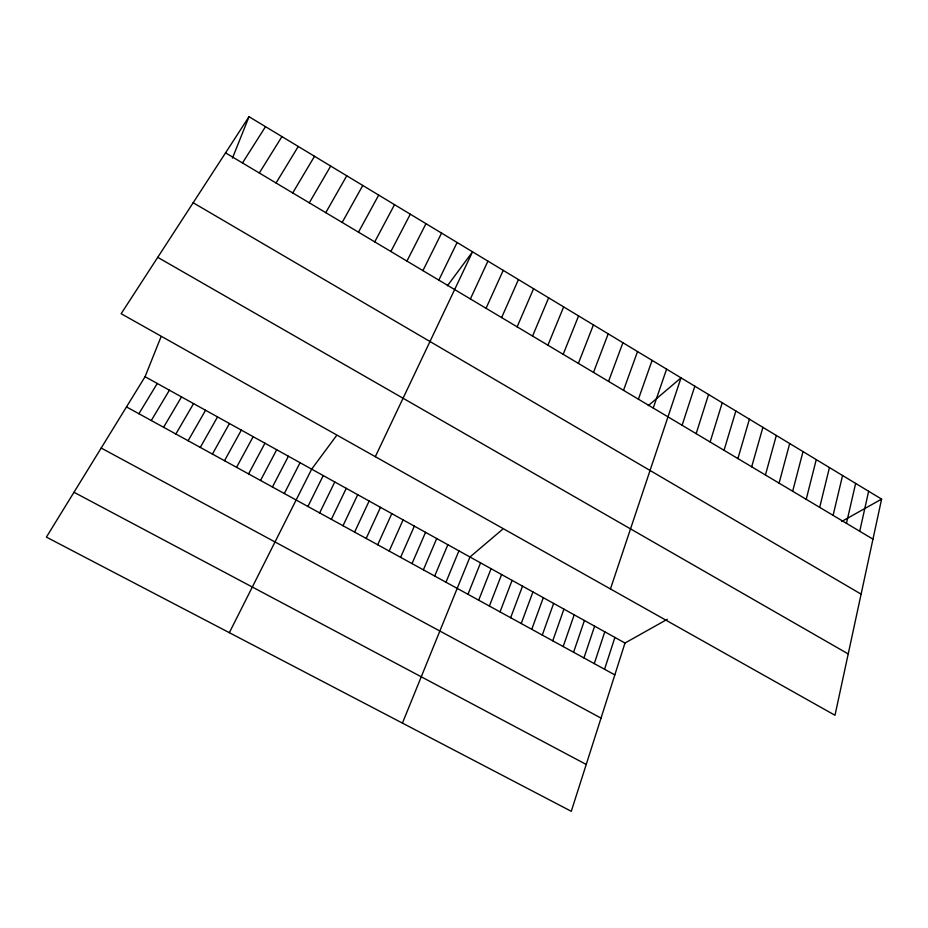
<?xml version="1.0" encoding="UTF-8"?>
<svg xmlns="http://www.w3.org/2000/svg" width="928" height="928" viewBox="0 0 928 928"><rect width="100%" height="100%" fill="white"/><g stroke="black" fill="none" stroke-linecap="round" stroke-linejoin="round"><path stroke-width="1.39" d="M881.6 499.102L834.991 715.268L121.15 313.71L249.017 116.696L881.6 499.102L841.673 521.49M859.734 531.257L868.643 491.272M846.452 523.334L855.639 483.407M833.1 515.365L842.566 475.507M819.691 507.361L829.446 467.573M806.212 499.322L816.257 459.604M792.674 491.248L803.01 451.588M779.079 483.14L789.693 443.549M765.426 474.985L776.33 435.464M751.692 466.796L762.897 427.344M737.911 458.571L749.406 419.189M724.049 450.3L735.858 411M710.14 441.995L722.239 402.775M696.151 433.654L708.563 394.504M667.29 619.301L624.996 643.023L571.277 811.304L46.4 537.115L145.07 376.698L160.88 337.166M604.569 669.25L614.904 637.42M682.103 425.268L694.828 386.199M594.268 663.613L604.778 631.806M610.45 588.955L681.024 377.847L648.301 405.617M583.944 657.94L594.616 626.168M573.585 652.256L584.42 620.507M653.231 408.042L666.594 369.135M563.18 646.549L574.188 614.835M552.752 640.819L563.922 609.139M638.406 399.202L652.106 360.366M542.277 635.077L553.633 603.42M623.512 390.317L637.536 351.573M531.767 629.312L543.298 597.69M521.223 623.523L532.927 591.936M608.548 381.385L622.908 342.722M510.644 617.723L522.522 586.16M593.502 372.406L608.2 333.836M500.03 611.9L512.082 580.36M489.381 606.054L501.607 574.548M578.376 363.382L593.421 324.893M478.686 600.184L491.098 568.713M232.464 158.096L249.017 116.696M563.18 354.31L578.573 315.926M467.967 594.303L480.553 562.867M402.427 723.098L469.962 556.997L502.57 529.32M547.914 345.204L563.656 306.901M445.962 582.227L458.919 550.861M434.687 576.044L447.841 544.713M532.568 336.04L548.657 297.83M423.377 569.827L436.717 538.542M517.14 326.842L533.588 288.724M412.02 563.598L425.546 532.347M400.618 557.345L414.352 526.13M501.63 317.585L518.439 279.572M389.18 551.07L403.1 519.889M377.696 544.771L391.813 513.625M486.052 308.293L503.22 270.373M366.177 538.449L380.492 507.338M470.392 298.944L487.919 261.128M354.612 532.104L369.124 501.039M343 525.735L357.721 494.705M375.318 456.692L472.549 251.836L447.424 285.778M331.354 519.332L346.272 488.348M438.828 280.117L457.098 242.498M319.65 512.917L334.776 481.98M307.922 506.479L323.246 475.577M422.924 270.628L441.577 233.102M229.344 632.687L311.669 469.15L336.342 435.835M406.94 261.093L425.975 223.671M284.316 493.522L300.057 462.712M272.438 487.014L288.399 456.24M390.874 251.5L410.292 214.194M260.524 480.472L276.695 449.744M374.726 241.872L394.528 204.67M248.565 473.918L264.944 443.224M236.57 467.329L253.158 436.682M358.486 232.186L378.694 195.089M224.518 460.717L241.326 430.116M212.431 454.082L229.448 423.528M342.177 222.442L362.767 185.461M200.286 447.424L217.535 416.916M325.774 212.663L346.759 175.786M188.106 440.73L205.564 410.269M309.291 202.826L330.681 166.066M175.868 434.026L193.558 403.61M163.595 427.286L181.505 396.917M292.714 192.931L314.511 156.298M151.276 420.523L169.406 390.201M138.898 413.737L157.261 383.461M276.057 182.99L298.259 146.473M259.306 173.002L281.926 136.602M242.475 162.957L265.512 126.672M73.985 492.269L586.229 764.452M101.187 448.038L601.019 718.11M126.486 406.916L614.823 674.888M145.07 376.698L624.996 643.023M157.737 257.334L848.215 653.927M193.163 202.745L861.103 594.14M225.55 152.853L872.958 539.156"/></g></svg>
